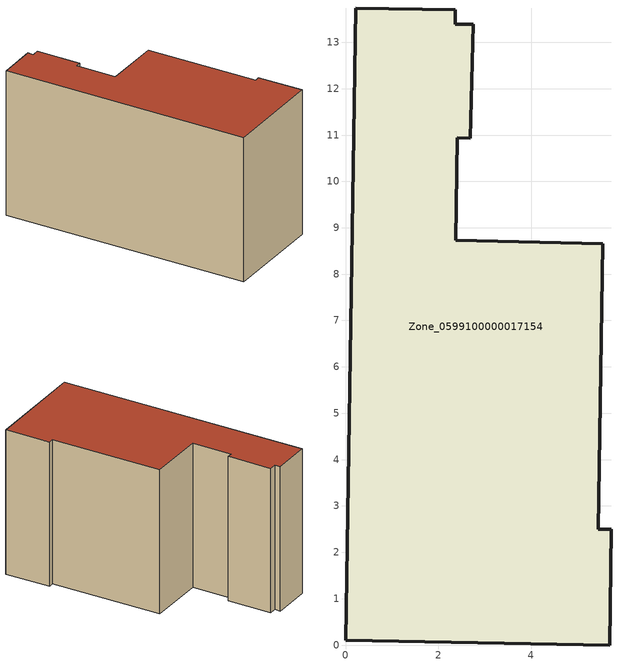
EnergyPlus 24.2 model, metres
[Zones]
Zone_0599100000017154
 floor ground (C_G): 0,0.1 0.22,13.74 2.36,13.71 2.36,13.39 2.75,13.39 2.69,10.93 2.41,10.94 2.37,8.73 5.54,8.66 5.45,2.5 5.73,2.5 5.7,0 z0
 wall outside (C_F): 5.54,8.66 2.37,8.73 2.41,10.94 2.69,10.93 2.75,13.39 2.36,13.39 2.36,13.71 0.22,13.74 0,0.1 5.7,0 5.73,2.5 5.45,2.5 5.54,8.66 z0:8.15
 roof outside (C_R): 2.75,13.39 2.36,13.39 2.36,13.71 0.22,13.74 0,0.1 5.7,0 5.73,2.5 5.45,2.5 5.54,8.66 2.37,8.73 2.41,10.94 2.69,10.93 z8.15
[BUILDING]
Pand.0599100000017154: North Axis=0; Terrain=City; Loads Convergence Tolerance Value=0.04; Temperature Convergence Tolerance Value=0.4; Solar Distribution=FullExterior; Maximum Number of Warmup Days=25; Minimum Number of Warmup Days=1
[Site:Location]
Rotterdam.The.Hague.AP_ZH_NLD Design_Conditions: Latitude=51.96; Longitude=4.45; Time Zone=1; Elevation=-4.5
[SITE:GROUNDTEMPERATURE:BUILDINGSURFACE]
18, 18, 18, 18, 18, 18, 18, 18, 18, 18, 18, 18
[MATERIAL] Thermal Absorptance=0.9; Solar Absorptance=0.7; Visible Absorptance=0.7
Name | Roughness | Thickness | Conductivity | Density | Specific Heat
G.TI.1975-1991 | MediumSmooth | 0.15 | 0.288461 | 540 | 1210
F.TI.1975-1991 | Rough | 0.3 | 0.230769 | 1920 | 840
R.TI.1975-1991 | MediumRough | 0.2 | 0.153846 | 1500 | 1000
[CONSTRUCTION]
C_G: G.TI.1975-1991
C_F: F.TI.1975-1991
C_R: R.TI.1975-1991
[ZONE]
Zone_0599100000017154: Type=1; Multiplier=1; Ceiling Height=Autocalculate; Volume=Autocalculate; Floor Area=autocalculate; Part of Total Floor Area=Yes
[ZONEINFILTRATION:DESIGNFLOWRATE]
Infil_Zone_0599100000017154: Zone or ZoneList or Space or SpaceList=Zone_0599100000017154; Schedule=AlwaysOn; Design Flow Rate Calculation Method=Flow/Area; Flow Rate per Floor Area=0.003; Constant Term Coefficient=1; Temperature Term Coefficient=0; Velocity Term Coefficient=0; Velocity Squared Term Coefficient=0
[HVACTEMPLATE:ZONE:IDEALLOADSAIRSYSTEM]
Zone_0599100000017154: Maximum Heating Supply Air Temperature=50; Minimum Cooling Supply Air Temperature=13; Maximum Heating Supply Air Humidity Ratio=0.0156; Minimum Cooling Supply Air Humidity Ratio=0.0077; Heating Limit=NoLimit; Cooling Limit=NoLimit; Dehumidification Control Type=ConstantSensibleHeatRatio; Cooling Sensible Heat Ratio=0.7; Dehumidification Setpoint=60; Humidification Control Type=None; Humidification Setpoint=30; Outdoor Air Method=None; Outdoor Air Flow Rate per Person=0.00944; Outdoor Air Flow Rate per Zone Floor Area=0; Outdoor Air Flow Rate per Zone=0; Demand Controlled Ventilation Type=None; Outdoor Air Economizer Type=NoEconomizer; Heat Recovery Type=None; Sensible Heat Recovery Effectiveness=0.7; Latent Heat Recovery Effectiveness=0.65
[ZONECONTROL:THERMOSTAT]
ThermostatControl_Zone_0599100000017154: Zone or ZoneList=Zone_0599100000017154; Control Type Schedule=DualSetpointControlType; Control 1=Thermostat_Zone_0599100000017154; Temperature Difference Between Cutout And Setpoint=0
[THERMOSTATSETPOINT:DUALSETPOINT]
Thermostat_Zone_0599100000017154: Heating Setpoint Temperature Schedule=HeatingSetpoint_Zone_0599100000017154; Cooling Setpoint Temperature Schedule=CoolingSetpoint_Zone_0599100000017154
[SCHEDULE:COMPACT]
HeatingSetpoint_Zone_0599100000017154: Through: 12/31, For: AllDays, Until: 24:00, 21
CoolingSetpoint_Zone_0599100000017154: Through: 12/31, For: AllDays, Until: 24:00, 24
DualSetpointControlType: Through: 12/31, For: AllDays, Until: 24:00, 4
AlwaysOn: Through: 12/31, For: AllDays, Until: 24:00, 1
